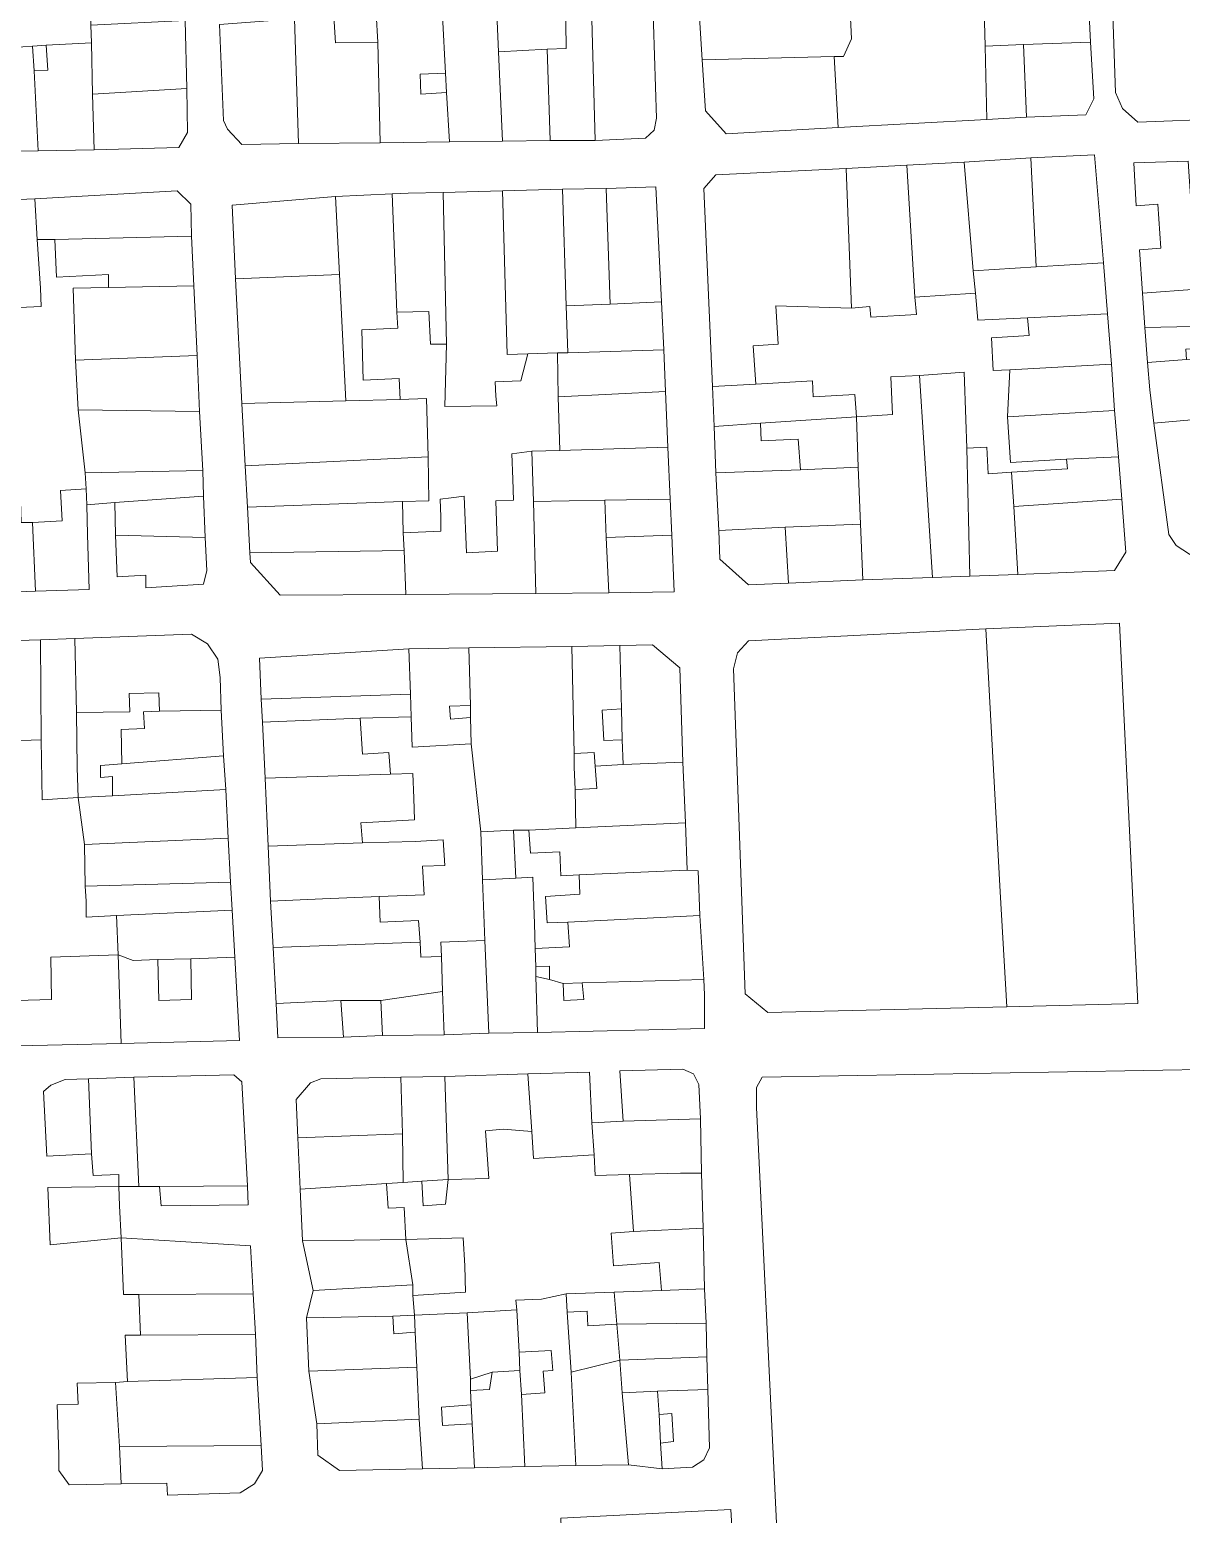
# Model space of a CAD drawing. Header units: inches. Extents: x 1138763 to 1140867, y 1050756 to 1053008.
# Drawn here: x 1140253.1 to 1140433.3, y 1052024.1 to 1052256.3 of the extents above; entities that cross this region are included whole.
import ezdxf

# ---------------------------------------------------------------- set-up
doc = ezdxf.new("R2010")
doc.units = ezdxf.units.IN
doc.header["$MEASUREMENT"] = 0
doc.layers.add('LimEdif_AM', color=44, linetype='Continuous', lineweight=5)

msp = doc.modelspace()

# ---------------------------------------------------------------- linework, layer by layer
at = {"layer": 'LimEdif_AM'}
for points in [[(1140242.44, 1052297.87), (1140261.56, 1052298.5), (1140261.94, 1052282.87), (1140262.44, 1052267.62), (1140262.69, 1052257), (1140262.81, 1052254.25), (1140255.69, 1052253.87), (1140253.56, 1052253.75), (1140244.44, 1052253.12), (1140242.44, 1052297.87)], [(1140418.31, 1052269.5), (1140419.06, 1052254.37), (1140408.56, 1052254), (1140402.56, 1052253.75), (1140402.31, 1052263.25), (1140402.19, 1052268.87), (1140418.31, 1052269.5)], [(1140350.56, 1052262.12), (1140351.19, 1052242.5), (1140350.81, 1052240.62), (1140349.44, 1052239.37), (1140341.56, 1052239), (1140340.94, 1052261.75), (1140350.56, 1052262.12)], [(1140381.31, 1052262.5), (1140381.69, 1052254.87), (1140380.44, 1052252.12), (1140378.94, 1052252.12), (1140358.31, 1052251.62), (1140357.69, 1052261.62), (1140371.19, 1052262.12), (1140378.69, 1052262.37), (1140381.31, 1052262.5)], [(1140402.31, 1052263.25), (1140402.56, 1052253.75), (1140402.81, 1052242.25), (1140379.56, 1052241), (1140378.94, 1052252.12), (1140380.44, 1052252.12), (1140381.69, 1052254.87), (1140381.31, 1052262.5), (1140402.31, 1052263.25)], [(1140340.94, 1052261.75), (1140341.56, 1052239), (1140334.56, 1052239), (1140334.06, 1052253.25), (1140337.06, 1052253.37), (1140336.94, 1052261.5), (1140340.94, 1052261.75)], [(1140277.44, 1052257.75), (1140277.69, 1052247.12), (1140262.94, 1052246.25), (1140262.81, 1052254.25), (1140262.69, 1052257), (1140277.44, 1052257.75)], [(1140294.56, 1052258), (1140295.19, 1052238.5), (1140286.31, 1052238.37), (1140284.06, 1052240.75), (1140283.44, 1052242.12), (1140282.81, 1052257.12), (1140294.56, 1052258)], [(1140300.69, 1052258.37), (1140300.94, 1052254.25), (1140307.56, 1052254.37), (1140307.94, 1052238.62), (1140295.19, 1052238.5), (1140294.56, 1052258), (1140300.69, 1052258.37)], [(1140307.31, 1052258.87), (1140307.56, 1052254.37), (1140300.94, 1052254.25), (1140300.69, 1052258.37), (1140307.31, 1052258.87)], [(1140307.31, 1052258.87), (1140317.69, 1052258.5), (1140318.19, 1052249.5), (1140314.19, 1052249.37), (1140314.31, 1052246.25), (1140318.31, 1052246.5), (1140318.81, 1052238.75), (1140307.94, 1052238.62), (1140307.56, 1052254.37), (1140307.31, 1052258.87)], [(1140317.69, 1052258.5), (1140326.19, 1052258.87), (1140326.44, 1052252.87), (1140327.06, 1052238.87), (1140318.81, 1052238.75), (1140318.31, 1052246.5), (1140318.19, 1052249.5), (1140317.69, 1052258.5)], [(1140439.06, 1052259.12), (1140439.94, 1052242.37), (1140426.44, 1052241.87), (1140424.06, 1052244), (1140422.94, 1052246.5), (1140422.56, 1052258.62), (1140439.06, 1052259.12)], [(1140253.56, 1052253.75), (1140253.81, 1052249.87), (1140254.44, 1052237.37), (1140245.19, 1052237.25), (1140244.69, 1052247.62), (1140244.44, 1052253.12), (1140253.56, 1052253.75)], [(1140255.69, 1052253.87), (1140255.94, 1052250), (1140253.81, 1052249.87), (1140253.56, 1052253.75), (1140255.69, 1052253.87)], [(1140262.81, 1052254.25), (1140262.94, 1052246.25), (1140263.19, 1052237.5), (1140254.44, 1052237.37), (1140253.81, 1052249.87), (1140255.94, 1052250), (1140255.69, 1052253.87), (1140262.81, 1052254.25)], [(1140326.44, 1052252.87), (1140334.06, 1052253.25), (1140334.56, 1052239), (1140327.06, 1052238.87), (1140326.44, 1052252.87)], [(1140408.56, 1052254), (1140409.06, 1052242.62), (1140402.81, 1052242.25), (1140402.56, 1052253.75), (1140408.56, 1052254)], [(1140419.06, 1052254.37), (1140419.56, 1052245.5), (1140418.31, 1052243), (1140409.06, 1052242.62), (1140408.56, 1052254), (1140419.06, 1052254.37)], [(1140378.94, 1052252.12), (1140379.56, 1052241), (1140362.06, 1052240), (1140358.81, 1052243.62), (1140358.31, 1052251.62), (1140378.94, 1052252.12)], [(1140318.31, 1052246.5), (1140314.31, 1052246.25), (1140314.19, 1052249.37), (1140318.19, 1052249.5), (1140318.31, 1052246.5)], [(1140277.69, 1052247.12), (1140277.81, 1052240.25), (1140276.44, 1052237.87), (1140263.19, 1052237.5), (1140262.94, 1052246.25), (1140277.69, 1052247.12)], [(1140409.69, 1052236.25), (1140419.69, 1052236.75), (1140421.06, 1052219.87), (1140410.56, 1052219.25), (1140409.69, 1052236.25)], [(1140381.69, 1052212.75), (1140369.81, 1052213.12), (1140370.19, 1052207.12), (1140366.31, 1052206.87), (1140366.69, 1052200.87), (1140359.94, 1052200.5), (1140358.56, 1052231.5), (1140360.44, 1052233.62), (1140380.81, 1052234.62), (1140381.69, 1052212.75)], [(1140380.81, 1052234.62), (1140390.31, 1052235.12), (1140391.56, 1052214.5), (1140391.81, 1052211.75), (1140384.69, 1052211.37), (1140384.56, 1052213), (1140381.69, 1052212.75), (1140380.81, 1052234.62)], [(1140390.31, 1052235.12), (1140399.31, 1052235.62), (1140400.69, 1052218.62), (1140401.06, 1052215.12), (1140391.56, 1052214.5), (1140390.31, 1052235.12)], [(1140399.31, 1052235.62), (1140409.69, 1052236.25), (1140410.56, 1052219.25), (1140400.69, 1052218.62), (1140399.31, 1052235.62)], [(1140434.44, 1052234.12), (1140435.69, 1052215.75), (1140427.19, 1052215.12), (1140426.69, 1052221.87), (1140430.06, 1052222.12), (1140429.56, 1052229), (1140426.19, 1052228.75), (1140425.81, 1052235.5), (1140434.31, 1052235.75), (1140434.44, 1052234.12)], [(1140245.19, 1052229.5), (1140253.94, 1052229.87), (1140254.31, 1052223.5), (1140254.81, 1052215.87), (1140254.94, 1052213), (1140249.19, 1052212.75), (1140249.06, 1052216.25), (1140245.69, 1052216.12), (1140245.19, 1052229.5)], [(1140253.94, 1052229.87), (1140276.19, 1052231.12), (1140278.31, 1052229), (1140278.44, 1052224), (1140257.06, 1052223.5), (1140254.31, 1052223.5), (1140253.94, 1052229.87)], [(1140301.56, 1052218), (1140285.31, 1052217.37), (1140284.81, 1052228.87), (1140300.94, 1052230.25), (1140301.56, 1052218)], [(1140300.94, 1052230.25), (1140309.81, 1052230.62), (1140310.56, 1052212.12), (1140310.69, 1052209.62), (1140305.06, 1052209.37), (1140305.31, 1052201.5), (1140310.94, 1052201.75), (1140311.06, 1052198.5), (1140302.56, 1052198.25), (1140301.56, 1052218), (1140300.94, 1052230.25)], [(1140309.81, 1052230.62), (1140312.31, 1052230.75), (1140317.81, 1052230.87), (1140318.31, 1052207.12), (1140315.81, 1052207.12), (1140315.56, 1052212.25), (1140310.56, 1052212.12), (1140309.81, 1052230.62)], [(1140317.81, 1052230.87), (1140327.06, 1052231.12), (1140327.81, 1052205.5), (1140331.06, 1052205.62), (1140329.94, 1052201.37), (1140325.94, 1052201.25), (1140326.06, 1052199), (1140326.19, 1052197.5), (1140318.06, 1052197.37), (1140318.31, 1052207.12), (1140317.81, 1052230.87)], [(1140327.06, 1052231.12), (1140336.44, 1052231.37), (1140337.06, 1052213.12), (1140337.31, 1052205.75), (1140335.69, 1052205.75), (1140331.06, 1052205.62), (1140327.81, 1052205.5), (1140327.06, 1052231.12)], [(1140336.44, 1052231.37), (1140343.31, 1052231.5), (1140343.94, 1052213.37), (1140337.06, 1052213.12), (1140336.44, 1052231.37)], [(1140343.31, 1052231.5), (1140351.06, 1052231.75), (1140351.94, 1052213.75), (1140343.94, 1052213.37), (1140343.31, 1052231.5)], [(1140278.44, 1052224), (1140278.81, 1052216.25), (1140265.44, 1052216), (1140265.44, 1052218), (1140257.31, 1052217.62), (1140257.06, 1052223.5), (1140278.44, 1052224)], [(1140421.06, 1052219.87), (1140421.69, 1052211.87), (1140409.19, 1052211.25), (1140401.44, 1052210.87), (1140401.06, 1052215.12), (1140400.69, 1052218.62), (1140410.56, 1052219.25), (1140421.06, 1052219.87)], [(1140278.81, 1052216.25), (1140279.31, 1052205.37), (1140260.31, 1052204.62), (1140259.94, 1052215.87), (1140265.44, 1052216), (1140278.81, 1052216.25)], [(1140301.56, 1052218), (1140302.56, 1052198.25), (1140286.31, 1052197.87), (1140285.31, 1052217.37), (1140301.56, 1052218)], [(1140439.56, 1052216.12), (1140439.81, 1052212), (1140440.06, 1052210), (1140427.56, 1052209.75), (1140427.19, 1052215.12), (1140435.69, 1052215.75), (1140439.56, 1052216.12)], [(1140351.94, 1052213.75), (1140352.31, 1052206.25), (1140337.31, 1052205.75), (1140337.06, 1052213.12), (1140343.94, 1052213.37), (1140351.94, 1052213.75)], [(1140401.06, 1052215.12), (1140401.44, 1052210.87), (1140409.19, 1052211.25), (1140409.44, 1052208.5), (1140403.56, 1052208.12), (1140403.81, 1052203), (1140406.44, 1052203.12), (1140406.06, 1052195.75), (1140406.56, 1052188.62), (1140415.31, 1052189.12), (1140415.44, 1052187.62), (1140406.69, 1052187.12), (1140403.06, 1052186.87), (1140402.81, 1052191), (1140399.69, 1052190.87), (1140399.56, 1052195.37), (1140399.31, 1052202.75), (1140392.31, 1052202.25), (1140387.81, 1052202), (1140388.06, 1052196.12), (1140382.44, 1052195.75), (1140382.19, 1052199.25), (1140375.69, 1052198.87), (1140375.56, 1052201.37), (1140366.69, 1052200.87), (1140366.31, 1052206.87), (1140370.19, 1052207.12), (1140369.81, 1052213.12), (1140381.69, 1052212.75), (1140384.56, 1052213), (1140384.69, 1052211.37), (1140391.81, 1052211.75), (1140391.56, 1052214.5), (1140401.06, 1052215.12)], [(1140318.31, 1052207.12), (1140318.06, 1052197.37), (1140326.19, 1052197.5), (1140326.06, 1052199), (1140325.94, 1052201.25), (1140329.94, 1052201.37), (1140331.06, 1052205.62), (1140335.69, 1052205.75), (1140335.81, 1052198.87), (1140336.06, 1052190.5), (1140331.69, 1052190.37), (1140328.56, 1052190), (1140328.69, 1052186), (1140328.81, 1052182.75), (1140326.06, 1052182.62), (1140326.31, 1052174.75), (1140321.44, 1052174.5), (1140321.06, 1052183.37), (1140319.06, 1052183.12), (1140317.31, 1052182.87), (1140317.44, 1052180.12), (1140317.44, 1052177.87), (1140311.56, 1052177.62), (1140311.44, 1052182.5), (1140315.56, 1052182.62), (1140315.44, 1052189.5), (1140315.19, 1052198.62), (1140311.06, 1052198.5), (1140310.94, 1052201.75), (1140305.31, 1052201.5), (1140305.06, 1052209.37), (1140310.69, 1052209.62), (1140310.56, 1052212.12), (1140315.56, 1052212.25), (1140315.81, 1052207.12), (1140318.31, 1052207.12)], [(1140421.69, 1052211.87), (1140422.31, 1052204), (1140406.44, 1052203.12), (1140403.81, 1052203), (1140403.56, 1052208.12), (1140409.44, 1052208.5), (1140409.19, 1052211.25), (1140421.69, 1052211.87)], [(1140440.06, 1052210), (1140441.81, 1052210), (1140442.19, 1052205.37), (1140439.44, 1052205.12), (1140439.31, 1052206.75), (1140433.94, 1052206.37), (1140434.06, 1052204.75), (1140427.94, 1052204.25), (1140427.56, 1052209.75), (1140440.06, 1052210)], [(1140279.31, 1052205.37), (1140279.69, 1052196.62), (1140260.69, 1052196.87), (1140260.31, 1052204.62), (1140279.31, 1052205.37)], [(1140352.31, 1052206.25), (1140352.56, 1052199.75), (1140335.81, 1052198.87), (1140335.69, 1052205.75), (1140337.31, 1052205.75), (1140352.31, 1052206.25)], [(1140442.19, 1052205.37), (1140442.56, 1052199), (1140445.06, 1052199.25), (1140445.31, 1052196.37), (1140443.31, 1052196.12), (1140437.19, 1052195.5), (1140428.94, 1052194.75), (1140428.31, 1052200), (1140427.94, 1052204.25), (1140434.06, 1052204.75), (1140439.44, 1052205.12), (1140442.19, 1052205.37)], [(1140392.31, 1052202.25), (1140394.31, 1052170.62), (1140383.44, 1052170.25), (1140383.06, 1052179), (1140382.69, 1052187.87), (1140382.44, 1052195.75), (1140388.06, 1052196.12), (1140387.81, 1052202), (1140392.31, 1052202.25)], [(1140399.69, 1052190.87), (1140400.19, 1052170.87), (1140394.31, 1052170.62), (1140392.31, 1052202.25), (1140399.31, 1052202.75), (1140399.56, 1052195.37), (1140399.69, 1052190.87)], [(1140422.31, 1052204), (1140422.81, 1052196.75), (1140406.06, 1052195.75), (1140406.44, 1052203.12), (1140422.31, 1052204)], [(1140352.56, 1052199.75), (1140352.94, 1052191), (1140336.06, 1052190.5), (1140335.81, 1052198.87), (1140352.56, 1052199.75)], [(1140366.69, 1052200.87), (1140375.56, 1052201.37), (1140375.69, 1052198.87), (1140382.19, 1052199.25), (1140382.44, 1052195.75), (1140367.44, 1052194.75), (1140360.19, 1052194.25), (1140359.94, 1052200.5), (1140366.69, 1052200.87)], [(1140311.06, 1052198.5), (1140315.19, 1052198.62), (1140315.44, 1052189.5), (1140286.81, 1052188.12), (1140286.31, 1052197.87), (1140302.56, 1052198.25), (1140311.06, 1052198.5)], [(1140279.69, 1052196.62), (1140280.19, 1052187.37), (1140261.81, 1052187), (1140260.69, 1052196.87), (1140279.69, 1052196.62)], [(1140382.44, 1052195.75), (1140382.69, 1052187.87), (1140373.69, 1052187.5), (1140373.31, 1052192.25), (1140367.56, 1052192), (1140367.44, 1052194.75), (1140382.44, 1052195.75)], [(1140422.81, 1052196.75), (1140423.44, 1052189.5), (1140415.31, 1052189.12), (1140406.56, 1052188.62), (1140406.06, 1052195.75), (1140422.81, 1052196.75)], [(1140437.19, 1052195.5), (1140437.69, 1052187.12), (1140438.56, 1052173.75), (1140435.56, 1052173.62), (1140432.44, 1052175.62), (1140431.31, 1052177.37), (1140428.94, 1052194.75), (1140437.19, 1052195.5)], [(1140367.44, 1052194.75), (1140367.56, 1052192), (1140373.31, 1052192.25), (1140373.69, 1052187.5), (1140360.44, 1052187), (1140360.19, 1052194.25), (1140367.44, 1052194.75)], [(1140331.94, 1052182.5), (1140332.31, 1052168.12), (1140311.94, 1052168), (1140311.69, 1052174.87), (1140311.56, 1052177.62), (1140317.44, 1052177.87), (1140317.44, 1052180.12), (1140317.31, 1052182.87), (1140319.06, 1052183.12), (1140321.06, 1052183.37), (1140321.44, 1052174.5), (1140326.31, 1052174.75), (1140326.06, 1052182.62), (1140328.81, 1052182.75), (1140328.69, 1052186), (1140328.56, 1052190), (1140331.69, 1052190.37), (1140331.94, 1052182.5)], [(1140352.94, 1052191), (1140353.31, 1052182.87), (1140343.06, 1052182.75), (1140331.94, 1052182.5), (1140331.69, 1052190.37), (1140336.06, 1052190.5), (1140352.94, 1052191)], [(1140406.69, 1052187.12), (1140407.06, 1052181.75), (1140407.69, 1052171.12), (1140400.19, 1052170.87), (1140399.69, 1052190.87), (1140402.81, 1052191), (1140403.06, 1052186.87), (1140406.69, 1052187.12)], [(1140315.44, 1052189.5), (1140315.56, 1052182.62), (1140311.44, 1052182.5), (1140287.19, 1052181.62), (1140286.81, 1052188.12), (1140315.44, 1052189.5)], [(1140382.69, 1052187.87), (1140383.06, 1052179), (1140371.31, 1052178.5), (1140360.94, 1052178), (1140360.44, 1052187), (1140373.69, 1052187.5), (1140382.69, 1052187.87)], [(1140423.44, 1052189.5), (1140423.94, 1052182.87), (1140407.06, 1052181.75), (1140406.69, 1052187.12), (1140415.44, 1052187.62), (1140415.31, 1052189.12), (1140423.44, 1052189.5)], [(1140280.19, 1052187.37), (1140280.31, 1052183.37), (1140266.44, 1052182.37), (1140262.06, 1052182), (1140261.94, 1052184.5), (1140261.81, 1052187), (1140280.19, 1052187.37)], [(1140262.06, 1052182), (1140262.19, 1052177.37), (1140262.44, 1052168.75), (1140254.06, 1052168.5), (1140253.56, 1052179.25), (1140258.19, 1052179.5), (1140257.94, 1052184.25), (1140261.94, 1052184.5), (1140262.06, 1052182)], [(1140280.31, 1052183.37), (1140280.56, 1052176.87), (1140266.56, 1052177.25), (1140266.44, 1052182.37), (1140280.31, 1052183.37)], [(1140246.69, 1052179.37), (1140246.56, 1052182.37), (1140251.69, 1052182.62), (1140251.81, 1052179.25), (1140253.56, 1052179.25), (1140254.06, 1052168.5), (1140247.19, 1052168.25), (1140246.69, 1052179.37)], [(1140311.44, 1052182.5), (1140311.56, 1052177.62), (1140311.69, 1052174.87), (1140287.56, 1052174.5), (1140287.19, 1052181.62), (1140311.44, 1052182.5)], [(1140343.06, 1052182.75), (1140343.31, 1052176.87), (1140343.69, 1052168.25), (1140332.31, 1052168.12), (1140331.94, 1052182.5), (1140343.06, 1052182.75)], [(1140353.31, 1052182.87), (1140353.56, 1052177.25), (1140343.31, 1052176.87), (1140343.06, 1052182.75), (1140353.31, 1052182.87)], [(1140423.94, 1052182.87), (1140424.56, 1052174.62), (1140422.81, 1052171.75), (1140407.69, 1052171.12), (1140407.06, 1052181.75), (1140423.94, 1052182.87)], [(1140383.06, 1052179), (1140383.44, 1052170.25), (1140371.81, 1052169.75), (1140371.31, 1052178.5), (1140383.06, 1052179)], [(1140280.56, 1052176.87), (1140280.81, 1052171.75), (1140280.31, 1052169.62), (1140271.31, 1052169), (1140271.31, 1052171), (1140266.81, 1052170.75), (1140266.56, 1052177.25), (1140280.56, 1052176.87)], [(1140353.56, 1052177.25), (1140353.94, 1052168.37), (1140343.69, 1052168.25), (1140343.31, 1052176.87), (1140353.56, 1052177.25)], [(1140371.31, 1052178.5), (1140371.81, 1052169.75), (1140365.56, 1052169.5), (1140361.06, 1052173.5), (1140360.94, 1052178), (1140371.31, 1052178.5)], [(1140311.69, 1052174.87), (1140311.94, 1052168), (1140292.31, 1052167.87), (1140287.69, 1052173), (1140287.56, 1052174.5), (1140311.69, 1052174.87)], [(1140405.94, 1052103.5), (1140368.56, 1052102.62), (1140365.06, 1052105.5), (1140363.19, 1052156.37), (1140363.81, 1052158.87), (1140365.56, 1052160.75), (1140402.69, 1052162.62), (1140404.94, 1052121.5), (1140405.94, 1052103.5)], [(1140402.69, 1052162.62), (1140423.56, 1052163.5), (1140426.44, 1052104), (1140405.94, 1052103.5), (1140404.94, 1052121.5), (1140402.69, 1052162.62)], [(1140245.94, 1052160.62), (1140254.81, 1052160.87), (1140254.94, 1052145.25), (1140246.94, 1052145), (1140245.94, 1052160.62)], [(1140254.81, 1052160.87), (1140260.19, 1052161.12), (1140260.44, 1052149.5), (1140260.56, 1052140.87), (1140260.69, 1052136.25), (1140255.06, 1052135.87), (1140254.94, 1052145.25), (1140254.81, 1052160.87)], [(1140260.19, 1052161.12), (1140278.44, 1052161.75), (1140280.94, 1052160.25), (1140282.56, 1052157.87), (1140282.94, 1052155), (1140283.06, 1052149.87), (1140273.44, 1052149.75), (1140273.31, 1052152.62), (1140268.69, 1052152.5), (1140268.81, 1052149.62), (1140260.44, 1052149.5), (1140260.19, 1052161.12)], [(1140337.94, 1052159.87), (1140345.44, 1052160), (1140345.69, 1052150.12), (1140342.69, 1052149.87), (1140342.94, 1052145.12), (1140345.81, 1052145.25), (1140345.94, 1052141.37), (1140341.56, 1052141.12), (1140341.44, 1052143.25), (1140338.31, 1052143.12), (1140337.94, 1052159.87)], [(1140345.69, 1052150.12), (1140345.44, 1052160), (1140350.56, 1052160.12), (1140354.81, 1052156.5), (1140355.31, 1052141.75), (1140345.94, 1052141.37), (1140345.81, 1052145.25), (1140345.69, 1052150.12)], [(1140312.69, 1052152.37), (1140289.31, 1052151.62), (1140289.06, 1052158), (1140312.44, 1052159.5), (1140312.69, 1052152.37)], [(1140312.44, 1052159.5), (1140321.81, 1052159.62), (1140322.06, 1052150.62), (1140318.81, 1052150.5), (1140318.94, 1052148.5), (1140322.06, 1052148.75), (1140322.19, 1052144.62), (1140312.94, 1052144.12), (1140312.81, 1052148.87), (1140312.69, 1052152.37), (1140312.44, 1052159.5)], [(1140321.81, 1052159.62), (1140337.94, 1052159.87), (1140338.31, 1052143.12), (1140338.31, 1052141), (1140338.44, 1052137.5), (1140338.56, 1052131.5), (1140331.19, 1052131.12), (1140328.81, 1052131.12), (1140323.69, 1052130.87), (1140322.19, 1052144.62), (1140322.06, 1052148.75), (1140322.06, 1052150.62), (1140321.81, 1052159.62)], [(1140273.44, 1052149.75), (1140270.94, 1052149.62), (1140271.06, 1052147), (1140267.44, 1052146.87), (1140267.56, 1052141.5), (1140264.19, 1052141.25), (1140264.19, 1052139.37), (1140266.06, 1052139.5), (1140266.06, 1052136.5), (1140260.69, 1052136.25), (1140260.56, 1052140.87), (1140260.44, 1052149.5), (1140268.81, 1052149.62), (1140268.69, 1052152.5), (1140273.31, 1052152.62), (1140273.44, 1052149.75)], [(1140312.69, 1052152.37), (1140312.81, 1052148.87), (1140304.81, 1052148.62), (1140289.56, 1052148), (1140289.31, 1052151.62), (1140312.69, 1052152.37)], [(1140283.06, 1052149.87), (1140283.44, 1052142.75), (1140267.56, 1052141.5), (1140267.44, 1052146.87), (1140271.06, 1052147), (1140270.94, 1052149.62), (1140273.44, 1052149.75), (1140283.06, 1052149.87)], [(1140304.81, 1052148.62), (1140305.19, 1052143), (1140309.31, 1052143.25), (1140309.56, 1052139.87), (1140289.94, 1052139.25), (1140289.56, 1052148), (1140304.81, 1052148.62)], [(1140312.81, 1052148.87), (1140312.94, 1052144.12), (1140322.19, 1052144.62), (1140323.69, 1052130.87), (1140323.94, 1052123.37), (1140324.06, 1052120.62), (1140324.31, 1052113.87), (1140317.44, 1052113.62), (1140317.56, 1052111.37), (1140314.31, 1052111.25), (1140314.19, 1052113.62), (1140313.94, 1052117), (1140307.94, 1052116.75), (1140307.81, 1052120.75), (1140314.81, 1052121), (1140314.56, 1052125.5), (1140318.06, 1052125.62), (1140317.81, 1052129.62), (1140313.44, 1052129.37), (1140305.19, 1052129.12), (1140304.94, 1052132.25), (1140313.31, 1052132.75), (1140313.19, 1052136.12), (1140313.06, 1052140), (1140309.56, 1052139.87), (1140309.31, 1052143.25), (1140305.19, 1052143), (1140304.81, 1052148.62), (1140312.81, 1052148.87)], [(1140322.06, 1052148.75), (1140318.94, 1052148.5), (1140318.81, 1052150.5), (1140322.06, 1052150.62), (1140322.06, 1052148.75)], [(1140345.81, 1052145.25), (1140342.94, 1052145.12), (1140342.69, 1052149.87), (1140345.69, 1052150.12), (1140345.81, 1052145.25)], [(1140246.94, 1052145), (1140254.94, 1052145.25)], [(1140254.94, 1052145.25), (1140255.06, 1052135.87), (1140260.69, 1052136.25), (1140261.69, 1052128.87), (1140261.81, 1052122.37), (1140261.94, 1052120), (1140261.94, 1052117.5), (1140266.69, 1052117.75), (1140266.94, 1052111.62), (1140256.44, 1052111.25), (1140256.56, 1052104.62), (1140251.06, 1052104.5)], [(1140283.44, 1052142.75), (1140283.81, 1052137.5), (1140266.06, 1052136.5), (1140266.06, 1052139.5), (1140264.19, 1052139.37), (1140264.19, 1052141.25), (1140267.56, 1052141.5), (1140283.44, 1052142.75)], [(1140341.56, 1052141.12), (1140341.81, 1052137.62), (1140338.44, 1052137.5), (1140338.31, 1052141), (1140338.31, 1052143.12), (1140341.44, 1052143.25), (1140341.56, 1052141.12)], [(1140355.31, 1052141.75), (1140355.69, 1052132.25), (1140338.56, 1052131.5), (1140338.44, 1052137.5), (1140341.81, 1052137.62), (1140341.56, 1052141.12), (1140345.94, 1052141.37), (1140355.31, 1052141.75)], [(1140309.56, 1052139.87), (1140313.06, 1052140), (1140313.19, 1052136.12), (1140313.31, 1052132.75), (1140304.94, 1052132.25), (1140305.19, 1052129.12), (1140290.44, 1052128.62), (1140289.94, 1052139.25), (1140309.56, 1052139.87)], [(1140283.81, 1052137.5), (1140284.19, 1052129.87), (1140261.69, 1052128.87), (1140260.69, 1052136.25), (1140266.06, 1052136.5), (1140283.81, 1052137.5)], [(1140355.69, 1052132.25), (1140355.94, 1052124.87), (1140339.06, 1052124.12), (1140336.19, 1052124), (1140336.06, 1052127.75), (1140331.44, 1052127.5), (1140331.19, 1052131.12), (1140338.56, 1052131.5), (1140355.69, 1052132.25)], [(1140284.19, 1052129.87), (1140284.56, 1052123), (1140261.81, 1052122.37), (1140261.69, 1052128.87), (1140284.19, 1052129.87)], [(1140328.81, 1052131.12), (1140329.19, 1052123.62), (1140323.94, 1052123.37), (1140323.69, 1052130.87), (1140328.81, 1052131.12)], [(1140331.19, 1052131.12), (1140331.44, 1052127.5), (1140336.06, 1052127.75), (1140336.19, 1052124), (1140339.06, 1052124.12), (1140339.19, 1052121.12), (1140333.81, 1052120.75), (1140334.06, 1052116.62), (1140337.31, 1052116.75), (1140337.56, 1052112.87), (1140332.19, 1052112.62), (1140332.06, 1052116.5), (1140331.94, 1052120.75), (1140331.81, 1052123.75), (1140329.19, 1052123.62), (1140328.81, 1052131.12), (1140331.19, 1052131.12)], [(1140305.19, 1052129.12), (1140313.44, 1052129.37), (1140317.81, 1052129.62), (1140318.06, 1052125.62), (1140314.56, 1052125.5), (1140314.81, 1052121), (1140307.81, 1052120.75), (1140298.94, 1052120.37), (1140290.81, 1052120), (1140290.44, 1052128.62), (1140305.19, 1052129.12)], [(1140284.56, 1052123), (1140284.81, 1052118.62), (1140266.69, 1052117.75), (1140261.94, 1052117.5), (1140261.94, 1052120), (1140261.81, 1052122.37), (1140284.56, 1052123)], [(1140329.19, 1052123.62), (1140331.81, 1052123.75), (1140331.94, 1052120.75), (1140332.06, 1052116.5), (1140332.19, 1052112.62), (1140332.31, 1052109.75), (1140332.31, 1052108.25), (1140332.56, 1052099.5), (1140324.94, 1052099.37), (1140324.31, 1052113.87), (1140324.06, 1052120.62), (1140323.94, 1052123.37), (1140329.19, 1052123.62)], [(1140355.94, 1052124.87), (1140357.69, 1052124.75), (1140357.94, 1052117.75), (1140337.31, 1052116.75), (1140334.06, 1052116.62), (1140333.81, 1052120.75), (1140339.19, 1052121.12), (1140339.06, 1052124.12), (1140355.94, 1052124.87)], [(1140307.81, 1052120.75), (1140307.94, 1052116.75), (1140313.94, 1052117), (1140314.19, 1052113.62), (1140291.19, 1052112.75), (1140290.81, 1052120), (1140298.94, 1052120.37), (1140307.81, 1052120.75)], [(1140284.81, 1052118.62), (1140285.19, 1052111.25), (1140278.31, 1052111), (1140273.19, 1052110.87), (1140269.31, 1052110.75), (1140266.94, 1052111.62), (1140266.69, 1052117.75), (1140284.81, 1052118.62)], [(1140357.94, 1052117.75), (1140358.56, 1052107.75), (1140339.56, 1052107.25), (1140336.56, 1052107.12), (1140334.44, 1052107.75), (1140334.44, 1052109.87), (1140332.31, 1052109.75), (1140332.19, 1052112.62), (1140337.56, 1052112.87), (1140337.31, 1052116.75), (1140357.94, 1052117.75)], [(1140314.19, 1052113.62), (1140314.31, 1052111.25), (1140317.56, 1052111.37), (1140317.69, 1052105.87), (1140308.06, 1052104.5), (1140301.81, 1052104.5), (1140291.69, 1052104), (1140291.19, 1052112.75), (1140314.19, 1052113.62)], [(1140324.31, 1052113.87), (1140324.94, 1052099.37), (1140317.94, 1052099.12), (1140317.69, 1052105.87), (1140317.56, 1052111.37), (1140317.44, 1052113.62), (1140324.31, 1052113.87)], [(1140266.94, 1052111.62), (1140267.44, 1052097.75), (1140251.31, 1052097.37), (1140251.06, 1052104.5), (1140256.56, 1052104.62), (1140256.44, 1052111.25), (1140266.94, 1052111.62)], [(1140285.19, 1052111.25), (1140285.94, 1052098.25), (1140267.44, 1052097.75), (1140266.94, 1052111.62), (1140269.31, 1052110.75), (1140273.19, 1052110.87), (1140273.31, 1052104.5), (1140278.44, 1052104.62), (1140278.31, 1052111), (1140285.19, 1052111.25)], [(1140278.31, 1052111), (1140278.44, 1052104.62), (1140273.31, 1052104.5), (1140273.19, 1052110.87), (1140278.31, 1052111)], [(1140332.31, 1052109.75), (1140334.44, 1052109.87), (1140334.44, 1052107.75), (1140332.31, 1052108.25), (1140332.31, 1052109.75)], [(1140334.44, 1052107.75), (1140336.56, 1052107.12), (1140336.69, 1052104.5), (1140339.81, 1052104.62), (1140339.56, 1052107.25), (1140358.56, 1052107.75), (1140358.69, 1052105.37), (1140358.69, 1052100.12), (1140332.56, 1052099.5), (1140332.31, 1052108.25), (1140334.44, 1052107.75)], [(1140339.56, 1052107.25), (1140339.81, 1052104.62), (1140336.69, 1052104.5), (1140336.56, 1052107.12), (1140339.56, 1052107.25)], [(1140301.81, 1052104.5), (1140302.19, 1052098.75), (1140291.94, 1052098.62), (1140291.69, 1052104), (1140301.81, 1052104.5)], [(1140308.06, 1052104.5), (1140308.31, 1052099), (1140302.19, 1052098.75), (1140301.81, 1052104.5), (1140308.06, 1052104.5)], [(1140317.69, 1052105.87), (1140317.94, 1052099.12), (1140308.31, 1052099), (1140308.06, 1052104.5), (1140317.69, 1052105.87)], [(1140269.44, 1052092.5), (1140285.06, 1052092.87), (1140286.31, 1052091.75), (1140287.19, 1052075.5), (1140273.44, 1052075.37), (1140270.19, 1052075.37), (1140269.44, 1052092.5)], [(1140318.06, 1052092.62), (1140331.06, 1052093), (1140331.69, 1052084), (1140327.19, 1052084.37), (1140324.44, 1052084.12), (1140324.94, 1052076.62), (1140318.56, 1052076.5), (1140318.06, 1052092.62)], [(1140331.06, 1052093), (1140340.69, 1052093.25), (1140341.06, 1052085.37), (1140341.44, 1052080.37), (1140331.94, 1052079.75), (1140331.69, 1052084), (1140331.06, 1052093)], [(1140358.06, 1052086), (1140345.94, 1052085.62), (1140345.44, 1052093.5), (1140355.31, 1052093.75), (1140356.94, 1052093), (1140357.81, 1052091.37), (1140358.06, 1052086)], [(1140376.56, 1051962.62), (1140372.69, 1051965.75), (1140372.31, 1051972.37), (1140396.44, 1051974.12), (1140395.81, 1051984.75), (1140398.94, 1051985), (1140398.94, 1051987.75), (1140405.31, 1051987.87), (1140404.69, 1051998.87), (1140399.56, 1051998.75), (1140399.06, 1052005.25), (1140396.06, 1052005.12), (1140395.19, 1052018.87), (1140387.69, 1052018.5), (1140387.94, 1052012.25), (1140370.44, 1052011.87), (1140366.81, 1052087.75), (1140366.81, 1052090.87), (1140367.69, 1052092.5), (1140439.31, 1052093.75)], [(1140262.81, 1052080.5), (1140255.81, 1052080.12), (1140255.31, 1052090.25), (1140256.44, 1052091.25), (1140258.69, 1052092.12), (1140262.31, 1052092.25), (1140262.81, 1052080.5)], [(1140262.31, 1052092.25), (1140269.44, 1052092.5), (1140270.19, 1052075.37), (1140267.06, 1052075.37), (1140267.06, 1052077.25), (1140263.06, 1052077.12), (1140262.81, 1052080.5), (1140262.31, 1052092.25)], [(1140311.44, 1052083.62), (1140295.06, 1052083), (1140294.81, 1052089), (1140297.06, 1052091.62), (1140298.69, 1052092.25), (1140311.19, 1052092.5), (1140311.44, 1052083.62)], [(1140311.19, 1052092.5), (1140318.06, 1052092.62), (1140318.56, 1052076.5), (1140314.44, 1052076.25), (1140311.56, 1052076), (1140311.44, 1052083.62), (1140311.19, 1052092.5)], [(1140358.06, 1052086), (1140358.19, 1052077.5), (1140354.94, 1052077.5), (1140346.94, 1052077.25), (1140341.56, 1052077.12), (1140341.44, 1052080.37), (1140341.06, 1052085.37), (1140345.94, 1052085.62), (1140358.06, 1052086)], [(1140311.44, 1052083.62), (1140311.56, 1052076), (1140308.94, 1052075.87), (1140295.44, 1052075), (1140295.06, 1052083), (1140311.44, 1052083.62)], [(1140341.44, 1052080.37), (1140341.56, 1052077.12), (1140346.94, 1052077.25), (1140347.56, 1052068.37), (1140344.06, 1052068.12), (1140344.44, 1052063), (1140351.56, 1052063.5), (1140351.94, 1052059.12), (1140344.56, 1052058.87), (1140337.06, 1052058.62), (1140333.19, 1052057.75), (1140329.19, 1052057.62), (1140329.31, 1052056.12), (1140321.56, 1052055.62), (1140313.31, 1052055.25), (1140313.06, 1052058.37), (1140321.31, 1052058.87), (1140321.19, 1052063), (1140320.94, 1052067.37), (1140311.94, 1052067.12), (1140311.69, 1052072.12), (1140309.19, 1052072), (1140308.94, 1052075.87), (1140311.56, 1052076), (1140314.44, 1052076.25), (1140314.69, 1052072.37), (1140318.19, 1052072.62), (1140318.56, 1052076.5), (1140324.94, 1052076.62), (1140324.44, 1052084.12), (1140327.19, 1052084.37), (1140331.69, 1052084), (1140331.94, 1052079.75), (1140341.44, 1052080.37)], [(1140318.56, 1052076.5), (1140318.19, 1052072.62), (1140314.69, 1052072.37), (1140314.44, 1052076.25), (1140318.56, 1052076.5)], [(1140358.19, 1052077.5), (1140358.44, 1052068.87), (1140347.56, 1052068.37), (1140346.94, 1052077.25), (1140354.94, 1052077.5), (1140358.19, 1052077.5)], [(1140267.06, 1052075.37), (1140267.19, 1052072.37), (1140267.44, 1052067.37), (1140256.31, 1052066.25), (1140255.94, 1052075.25), (1140267.06, 1052075.37)], [(1140287.19, 1052075.5), (1140287.31, 1052072.5), (1140273.69, 1052072.37), (1140273.44, 1052075.37), (1140287.19, 1052075.5)], [(1140308.94, 1052075.87), (1140309.19, 1052072), (1140311.69, 1052072.12), (1140311.94, 1052067.12), (1140295.81, 1052066.87), (1140295.44, 1052075), (1140308.94, 1052075.87)], [(1140267.44, 1052067.37), (1140287.69, 1052066.12), (1140288.06, 1052058.62), (1140270.19, 1052058.5), (1140267.81, 1052058.5), (1140267.44, 1052067.37)], [(1140311.94, 1052067.12), (1140313.06, 1052060), (1140297.44, 1052059.12), (1140295.81, 1052066.87), (1140311.94, 1052067.12)], [(1140313.06, 1052060), (1140311.94, 1052067.12), (1140320.94, 1052067.37), (1140321.19, 1052063), (1140321.31, 1052058.87), (1140313.06, 1052058.37), (1140313.06, 1052060)], [(1140358.44, 1052068.87), (1140358.69, 1052059.37), (1140351.94, 1052059.12), (1140351.56, 1052063.5), (1140344.44, 1052063), (1140344.06, 1052068.12), (1140347.56, 1052068.37), (1140358.44, 1052068.87)], [(1140288.06, 1052058.62), (1140288.44, 1052052.25), (1140270.44, 1052052.12), (1140270.19, 1052058.5), (1140288.06, 1052058.62)], [(1140313.06, 1052060), (1140313.06, 1052058.37), (1140313.31, 1052055.25), (1140309.94, 1052055.12), (1140296.44, 1052054.87), (1140297.44, 1052059.12), (1140313.06, 1052060)], [(1140337.06, 1052058.62), (1140337.19, 1052055.75), (1140337.81, 1052046.37), (1140338.56, 1052031.75), (1140330.56, 1052031.62), (1140330.06, 1052042.87), (1140333.69, 1052043.12), (1140333.44, 1052046.5), (1140334.94, 1052046.62), (1140334.69, 1052049.75), (1140329.69, 1052049.5), (1140329.31, 1052056.12), (1140329.19, 1052057.62), (1140333.19, 1052057.75), (1140337.06, 1052058.62)], [(1140344.56, 1052058.87), (1140344.94, 1052053.87), (1140340.44, 1052053.62), (1140340.31, 1052055.87), (1140337.19, 1052055.75), (1140337.06, 1052058.62), (1140344.56, 1052058.87)], [(1140358.69, 1052059.37), (1140358.94, 1052054), (1140344.94, 1052053.87), (1140344.56, 1052058.87), (1140351.94, 1052059.12), (1140358.69, 1052059.37)], [(1140321.56, 1052055.62), (1140322.06, 1052045.25), (1140322.06, 1052043.5), (1140322.19, 1052041.25), (1140317.56, 1052040.87), (1140317.69, 1052038), (1140322.31, 1052038.25), (1140322.69, 1052031.37), (1140314.56, 1052031.25), (1140314.06, 1052039), (1140313.69, 1052047.12), (1140313.44, 1052052.62), (1140313.31, 1052055.25), (1140321.56, 1052055.62)], [(1140329.31, 1052056.12), (1140329.69, 1052049.5), (1140329.81, 1052046.62), (1140325.44, 1052046.37), (1140322.06, 1052045.25), (1140321.56, 1052055.62), (1140329.31, 1052056.12)], [(1140344.94, 1052053.87), (1140345.44, 1052048.25), (1140337.81, 1052046.37), (1140337.19, 1052055.75), (1140340.31, 1052055.87), (1140340.44, 1052053.62), (1140344.94, 1052053.87)], [(1140309.94, 1052055.12), (1140310.06, 1052052.37), (1140313.44, 1052052.62), (1140313.69, 1052047.12), (1140296.81, 1052046.5), (1140296.44, 1052054.87), (1140309.94, 1052055.12)], [(1140313.31, 1052055.25), (1140313.44, 1052052.62), (1140310.06, 1052052.37), (1140309.94, 1052055.12), (1140313.31, 1052055.25)], [(1140358.94, 1052054), (1140359.06, 1052048.75), (1140345.44, 1052048.25), (1140344.94, 1052053.87), (1140358.94, 1052054)], [(1140288.44, 1052052.25), (1140288.69, 1052045.5), (1140268.44, 1052044.87), (1140268.06, 1052052.12), (1140270.44, 1052052.12), (1140288.44, 1052052.25)], [(1140329.69, 1052049.5), (1140334.69, 1052049.75), (1140334.94, 1052046.62), (1140333.44, 1052046.5), (1140333.69, 1052043.12), (1140330.06, 1052042.87), (1140329.81, 1052046.62), (1140329.69, 1052049.5)], [(1140359.06, 1052048.75), (1140359.19, 1052043.62), (1140351.31, 1052043.37), (1140345.81, 1052043.12), (1140345.44, 1052048.25), (1140359.06, 1052048.75)], [(1140313.69, 1052047.12), (1140314.06, 1052039), (1140298.06, 1052038.25), (1140296.81, 1052046.5), (1140313.69, 1052047.12)], [(1140329.81, 1052046.62), (1140330.06, 1052042.87), (1140330.56, 1052031.62), (1140322.69, 1052031.37), (1140322.31, 1052038.25), (1140322.19, 1052041.25), (1140322.06, 1052043.5), (1140325.06, 1052043.62), (1140325.44, 1052046.37), (1140329.81, 1052046.62)], [(1140325.44, 1052046.37), (1140325.06, 1052043.62), (1140322.06, 1052043.5), (1140322.06, 1052045.25), (1140325.44, 1052046.37)], [(1140345.44, 1052048.25), (1140345.81, 1052043.12), (1140346.81, 1052031.87), (1140338.56, 1052031.75), (1140337.81, 1052046.37), (1140345.44, 1052048.25)], [(1140267.19, 1052034.75), (1140267.44, 1052028.87), (1140259.31, 1052028.75), (1140257.69, 1052031), (1140257.69, 1052033.5), (1140257.44, 1052041.25), (1140260.69, 1052041.37), (1140260.56, 1052044.62), (1140266.56, 1052044.75), (1140267.19, 1052034.75)], [(1140288.69, 1052045.5), (1140289.31, 1052034.87), (1140267.19, 1052034.75), (1140266.56, 1052044.75), (1140268.44, 1052044.87), (1140288.69, 1052045.5)], [(1140351.31, 1052043.37), (1140351.56, 1052039.75), (1140351.81, 1052035.25), (1140352.06, 1052031.25), (1140346.81, 1052031.87), (1140345.81, 1052043.12), (1140351.31, 1052043.37)], [(1140359.19, 1052043.62), (1140359.44, 1052034.5), (1140358.56, 1052032.62), (1140356.81, 1052031.5), (1140352.06, 1052031.25), (1140351.81, 1052035.25), (1140353.81, 1052035.5), (1140353.56, 1052039.87), (1140351.56, 1052039.75), (1140351.31, 1052043.37), (1140359.19, 1052043.62)], [(1140322.31, 1052038.25), (1140317.69, 1052038), (1140317.56, 1052040.87), (1140322.19, 1052041.25), (1140322.31, 1052038.25)], [(1140351.81, 1052035.25), (1140351.56, 1052039.75), (1140353.56, 1052039.87), (1140353.81, 1052035.5), (1140351.81, 1052035.25)], [(1140314.06, 1052039), (1140314.56, 1052031.25), (1140301.56, 1052031), (1140298.19, 1052033.37), (1140298.06, 1052038.25), (1140314.06, 1052039)], [(1140289.31, 1052034.87), (1140289.56, 1052031), (1140288.31, 1052028.87), (1140286.06, 1052027.5), (1140274.69, 1052027.12), (1140274.56, 1052029), (1140267.44, 1052028.87), (1140267.19, 1052034.75), (1140289.31, 1052034.87)], [(1140336.19, 1052023.5), (1140362.81, 1052024.87), (1140363.19, 1052017.75), (1140361.19, 1052017.62), (1140336.44, 1052016.62), (1140336.19, 1052023.5)]]:
    msp.add_lwpolyline(points, dxfattribs=at)

doc.saveas('drawing.dxf')
